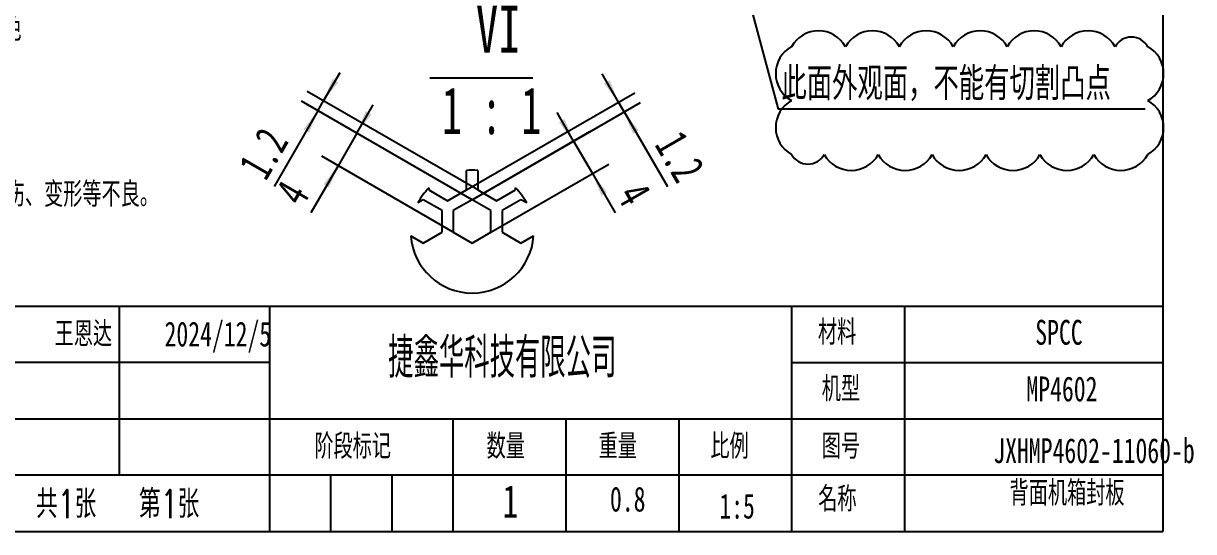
# Model space of a CAD drawing. Extents: x 10 to 515, y -34 to 231.
# Drawn here: x 170 to 294.4, y 5.5 to 59.5 of the extents above; entities that cross this region are included whole.
import ezdxf

# ---------------------------------------------------------------- set-up
doc = ezdxf.new("R2010")
doc.units = 0
doc.linetypes.add('SLD-SOLID', pattern=[0])
doc.layers.get('0').update_dxf_attribs({"linetype": 'CONTINUOUS'})
doc.layers.add('FORMAT', color=7, linetype='SLD-SOLID')
doc.layers.add('轮廓实线层', color=7, linetype='SLD-SOLID')
doc.styles.add('SLDTEXTSTYLE0', font='TXT', dxfattribs={"width": 0.7, "bigfont": 'bigfont'})
doc.styles.add('SLDTEXTSTYLE1', font='TXT', dxfattribs={"width": 0.7})
doc.styles.add('SLDTEXTSTYLE2', font='TXT', dxfattribs={"width": 0.579353, "bigfont": 'bigfont'})
doc.styles.add('SLDTEXTSTYLE27', font='TXT', dxfattribs={"width": 0.62})
doc.dimstyles.new('SLDDIMSTYLE13', dxfattribs={"dimtxt": 3.5, "dimasz": 2.5, "dimexe": 0, "dimexo": 0.0625, "dimgap": 0.875, "dimtad": 2, "dimrnd": 1e-09, "dimzin": 12, "dimtxsty": 'SLDTEXTSTYLE1', "dimsah": 1, "dimcen": 0.09, "dimazin": 3, "dimtfac": 1, "dimtmove": 0, "dimatfit": 3, "dimtolj": 1, "dimtzin": 12})
doc.dimstyles.new('SLDDIMSTYLE6', dxfattribs={"dimtxt": 0.18, "dimasz": 0.7, "dimexe": 0, "dimexo": 0.0625, "dimgap": 0, "dimtad": 0, "dimtih": 1, "dimtoh": 1, "dimdec": 0, "dimrnd": 1e-09, "dimzin": 0, "dimtxsty": 'STANDARD', "dimblk1": 'DOT', "dimblk2": 'DOT', "dimsah": 1, "dimcen": 0.09, "dimazin": 3, "dimtfac": 0.7, "dimtdec": 0, "dimtofl": 0, "dimtmove": 0, "dimatfit": 3, "dimtolj": 1, "dimtzin": 0})

# ---------------------------------------------------------------- blocks, each defined once
blk = doc.blocks.new('SW_NOTE_0_13')
at = {"layer": 'FORMAT', "color": 0, "attachment_point": 1, "style": 'SLDTEXTSTYLE0'}
for s, insert, char_height in [('技术要求：', (0, 3.41), 2.646), ('表面处理：喷漆，磨砂，黑色', (0, -0.12), 2.6458), ('1.去毛刺，锐角倒钝；', (0, -3.64), 2.6458), ('2.未注倒角C0.2；', (0, -7.17), 2.6458), ('3.带*号的尺寸为重点尺寸；', (0, -10.7), 2.6458), ('4.未注尺寸参照3D图；', (0, -14.23), 2.6458), ('5.表面防止刮花、碰伤、压伤、变形等不良。', (0, -17.76), 2.6458), ('6.所有孔位尺寸公差±0.1', (0, -21.28), 2.6458)]:
    blk.add_mtext(s, dxfattribs=dict(at, insert=insert, char_height=char_height))
blk = doc.blocks.new('SW_NOTE_0_16')
at = {"layer": 'FORMAT', "color": 0, "attachment_point": 2}
for s, insert, char_height, style in [('JXHMP4602-11060-b', (17.12, 3.41), 2.6458, 'SLDTEXTSTYLE1'), ('背面机箱封板', (14.25, -1.12), 2.646, 'SLDTEXTSTYLE0')]:
    blk.add_mtext(s, dxfattribs=dict(at, insert=insert, char_height=char_height, style=style))
blk = doc.blocks.new('SW_REVISION_CLOUD_2')
at = {"layer": 'FORMAT', "color": 0, "linetype": 'SLD-SOLID'}
for centre, radius, start, end in [((-16.07, 4.15), 3.28, 28.955, 151.045), ((-10.34, 4.15), 3.28, 28.955, 151.045), ((-4.61, 4.15), 3.28, 28.955, 151.045), ((1.13, 4.15), 3.28, 28.955, 151.045), ((6.86, 4.15), 3.28, 28.955, 151.045), ((12.59, 4.15), 3.28, 28.955, 151.045), ((17.2, 4.77), 1.99, 28.955, 151.045), ((-17.35, 2.87), 3.28, 118.955, 241.045), ((17.35, 2.87), 3.28, 298.955, 61.045), ((-17.35, -2.87), 3.28, 118.955, 241.045), ((17.35, -2.87), 3.28, 298.955, 61.045), ((-17.2, -4.77), 1.99, 208.955, 331.045), ((-12.59, -4.15), 3.28, 208.955, 331.045), ((-6.86, -4.15), 3.28, 208.955, 331.045), ((-1.13, -4.15), 3.28, 208.955, 331.045), ((4.61, -4.15), 3.28, 208.955, 331.045), ((10.34, -4.15), 3.28, 208.955, 331.045), ((16.07, -4.15), 3.28, 208.955, 331.045)]:
    blk.add_arc(centre, radius, start, end, dxfattribs=at)
blk = doc.blocks.new('SW_NOTE_0_18')
at = {"layer": 'FORMAT', "color": 0}
blk.add_line((39.05, 0), (0, 0), dxfattribs=at)
at = {"layer": 'FORMAT', "color": 0, "insert": (0.36, 4.47), "char_height": 3.5, "attachment_point": 1, "style": 'SLDTEXTSTYLE0'}
blk.add_mtext('此面外观面，不能有切割凸点', dxfattribs=at)
blk = doc.blocks.new('_DOT')
at = {"color": 0, "linetype": 'BYBLOCK'}
blk.add_line((-0.5, 0), (-1, 0), dxfattribs=at)
at = {"color": 0, "linetype": 'BYBLOCK', "const_width": 0.5}
blk.add_lwpolyline([(-0.25, 0, 1), (0.25, 0, 1)], format="xyb", close=True, dxfattribs=at)
blk = doc.blocks.new('_D_50')
at = {"layer": 'FORMAT'}
for p, q in [((205.46, 47.85), (207.21, 50.88)), ((217.72, 40.77), (203.72, 48.85)), ((205.46, 47.85), (203.46, 44.39)), ((215.72, 37.31), (201.72, 45.39)), ((203.46, 44.39), (200.56, 39.37))]:
    blk.add_line(p, q, dxfattribs=at)
for points in [[(205.46, 47.85), (207.01, 49.84), (206.4, 50.19)], [(203.46, 44.39), (201.9, 42.4), (202.51, 42.05)]]:
    blk.add_solid(points, dxfattribs=at)
at = {"layer": 'FORMAT', "insert": (196.65, 41.63), "char_height": 3.5, "attachment_point": 1, "rotation": 60, "style": 'SLDTEXTSTYLE1'}
blk.add_mtext('4', dxfattribs=at)
blk = doc.blocks.new('_D_51')
at = {"layer": 'FORMAT'}
for p, q in [((228.51, 47.01), (226.76, 50.04)), ((217.72, 40.77), (230.25, 48.01)), ((228.51, 47.01), (230.51, 43.54)), ((219.72, 37.31), (232.25, 44.54)), ((230.51, 43.54), (232.92, 39.37))]:
    blk.add_line(p, q, dxfattribs=at)
for points in [[(228.51, 47.01), (227.57, 49.35), (226.96, 49)], [(230.51, 43.54), (231.46, 41.2), (232.07, 41.55)]]:
    blk.add_solid(points, dxfattribs=at)
at = {"layer": 'FORMAT', "insert": (236.06, 42.96), "char_height": 3.5, "attachment_point": 1, "rotation": 300, "style": 'SLDTEXTSTYLE1'}
blk.add_mtext('4', dxfattribs=at)
blk = doc.blocks.new('_D_52')
at = {"layer": 'FORMAT'}
for p, q in [((233.29, 51.15), (231.54, 54.18)), ((217.12, 41.81), (235.03, 52.15)), ((217.72, 40.77), (235.63, 51.11)), ((233.89, 50.11), (233.29, 51.15)), ((233.89, 50.11), (238.49, 42.16))]:
    blk.add_line(p, q, dxfattribs=at)
for points in [[(233.29, 51.15), (232.35, 53.49), (231.74, 53.14)], [(233.89, 50.11), (234.84, 47.77), (235.45, 48.12)]]:
    blk.add_solid(points, dxfattribs=at)
at = {"layer": 'FORMAT', "insert": (240.09, 48.4), "char_height": 3.5, "attachment_point": 1, "rotation": 300, "style": 'SLDTEXTSTYLE1'}
blk.add_mtext('1.2', dxfattribs=at)
blk = doc.blocks.new('_D_53')
at = {"layer": 'FORMAT'}
for p, q in [((201.92, 51.28), (203.67, 54.31)), ((218.32, 41.81), (200.19, 52.28)), ((217.72, 40.77), (199.59, 51.24)), ((201.32, 50.24), (201.92, 51.28)), ((201.32, 50.24), (196.66, 42.16))]:
    blk.add_line(p, q, dxfattribs=at)
for points in [[(201.92, 51.28), (203.48, 53.27), (202.87, 53.62)], [(201.32, 50.24), (199.77, 48.25), (200.38, 47.9)]]:
    blk.add_solid(points, dxfattribs=at)
at = {"layer": 'FORMAT', "insert": (192.75, 44.41), "char_height": 3.5, "attachment_point": 1, "rotation": 60, "style": 'SLDTEXTSTYLE1'}
blk.add_mtext('1.2', dxfattribs=at)
blk = doc.blocks.new('SW_NOTE_0_22')
at = {"layer": 'FORMAT', "color": 0}
blk.add_line((-4.07, -1.22), (6.89, -1.22), dxfattribs=at)
at = {"layer": 'FORMAT', "color": 0, "char_height": 5, "attachment_point": 2}
for s, insert, style in [('VI', (3.2, 6.45), 'SLDTEXTSTYLE1'), ('1 : 1', (2.49, -2.22), 'SLDTEXTSTYLE27')]:
    blk.add_mtext(s, dxfattribs=dict(at, insert=insert, style=style))

msp = doc.modelspace()

# ---------------------------------------------------------------- linework, layer by layer
at = {"color": 7, "linetype": 'SLD-SOLID'}
for p, q in [((217.116151, 41.811251), (217.116151, 43.890992)), ((218.316141, 43.893718), (218.316141, 41.811251)), ((213.116142, 42.015405), (213.116142, 41.811251)), ((213.116142, 41.811251), (215.116146, 40.656553)), ((215.116146, 40.656553), (217.116151, 41.811251)), ((218.316141, 41.811251), (220.316145, 40.656553)), ((220.316145, 40.656553), (222.316149, 41.811251)), ((222.316149, 41.811251), (222.316149, 42.044633)), ((212.516147, 40.772022), (211.9526, 40.446663)), ((214.516151, 39.617324), (212.516147, 40.772022)), ((217.716146, 40.772022), (215.716142, 39.617324)), ((219.71615, 39.617324), (217.716146, 40.772022)), ((222.916144, 40.772022), (220.91614, 39.617324)), ((223.522249, 40.422091), (222.916144, 40.772022)), ((214.516151, 37.307919), (214.516151, 39.617324)), ((215.716142, 39.617324), (215.716142, 37.307919)), ((219.71615, 37.307919), (219.71615, 39.617324)), ((220.91614, 39.617324), (220.91614, 37.307919)), ((211.204353, 36.91058), (212.516147, 36.153221)), ((212.516147, 36.153221), (214.516151, 37.307919)), ((215.716142, 37.307919), (217.716146, 36.153221)), ((217.716146, 36.153221), (219.71615, 37.307919)), ((220.91614, 37.307919), (222.916144, 36.153221)), ((222.916144, 36.153221), (224.258754, 36.928372))]:
    msp.add_line(p, q, dxfattribs=at)
for centre, radius, start, end in [((217.730953, 37.376407), 6.54353, 84.86918206, 95.39122052), ((217.730943, 37.376716), 6.543227, 134.85208756, 152.01896163), ((217.731129, 37.376865), 6.542971, 27.7373681, 45.51238626), ((217.73093, 37.376732), 6.543203, 184.08534175, 356.07083626)]:
    msp.add_arc(centre, radius, start, end, dxfattribs=at)
at = {"layer": 'FORMAT'}
for p, q in [((156.185568, 29.450845), (251.685568, 29.450845)), ((180.185568, 29.450845), (180.185568, 11.450845)), ((196.185568, 29.450845), (196.185568, 5.450845)), ((251.685568, 29.450845), (251.685568, 5.450845)), ((251.685568, 29.450845), (291.185568, 29.450845)), ((263.685568, 29.450845), (263.685568, 5.450845)), ((196.185568, 23.450845), (156.185568, 23.450845)), ((251.685568, 23.450845), (291.185568, 23.450845)), ((156.185568, 17.450845), (291.185568, 17.450845)), ((215.685568, 5.450845), (215.685568, 17.450845)), ((227.685568, 17.450845), (227.685568, 5.450845)), ((239.685568, 17.450845), (239.685568, 5.450845)), ((196.185568, 11.450845), (156.185568, 11.450845)), ((291.185568, 11.450845), (196.185568, 11.450845)), ((202.685568, 5.450845), (202.685568, 11.450845)), ((209.185568, 11.450845), (209.185568, 5.450845))]:
    msp.add_line(p, q, dxfattribs=at)
at = {"layer": '轮廓实线层'}
for p in [(291.185568, 205.450845), (14.185568, 5.450845)]:
    msp.add_line(p, (291.185568, 5.450845), dxfattribs=at)

# ---------------------------------------------------------------- block references
at = {"layer": 'FORMAT'}
for name, p in [('SW_NOTE_0_13', (143.330089, 60.412821)), ('SW_NOTE_0_22', (217.295992, 54.967128)), ('SW_NOTE_0_18', (250.25188, 50.387218)), ('SW_NOTE_0_16', (266.738804, 11.982499))]:
    msp.add_blockref(name, p, dxfattribs=at)
at = {"layer": 'FORMAT', "linetype": 'SLD-SOLID'}
msp.add_blockref('SW_REVISION_CLOUD_2', (270.631729, 51.31388), dxfattribs=at)

# ---------------------------------------------------------------- texts
at = {"layer": 'FORMAT'}
for s, insert, char_height, attachment_point, style in [('王恩达', (176.376045, 27.798205), 2.6458333, 2, 'SLDTEXTSTYLE0'), ('2024/12/5', (190.67936, 27.798205), 2.6458333, 2, 'SLDTEXTSTYLE1'), ('材料', (254.500445, 27.981018), 2.6458333, 1, 'SLDTEXTSTYLE0'), ('SPCC', (280.128613, 27.981018), 2.6458333, 2, 'SLDTEXTSTYLE1'), ('捷鑫华科技有限公司', (208.787515, 26.064854), 4.2333333, 1, 'SLDTEXTSTYLE2'), ('机型', (254.905354, 21.957075), 2.6458333, 1, 'SLDTEXTSTYLE0'), ('MP4602', (280.448139, 21.957075), 2.6458333, 2, 'SLDTEXTSTYLE1'), ('阶段标记', (200.940395, 15.851646), 2.6458333, 1, 'SLDTEXTSTYLE0'), ('数量', (219.261475, 15.851646), 2.6458333, 1, 'SLDTEXTSTYLE0'), ('重量', (231.173165, 15.851646), 2.6458333, 1, 'SLDTEXTSTYLE0'), ('比例', (243.058391, 15.851646), 2.6458333, 1, 'SLDTEXTSTYLE0'), ('图号', (254.905354, 15.851646), 2.6458333, 1, 'SLDTEXTSTYLE0'), ('共1张', (171.33703, 9.897446), 3, 1, 'SLDTEXTSTYLE0'), ('第1张', (182.288617, 9.897446), 3, 1, 'SLDTEXTSTYLE0'), ('1', (220.957964, 10.419757), 3.5, 1, 'SLDTEXTSTYLE1'), ('0.8', (234.268545, 10.231595), 2.6458333, 2, 'SLDTEXTSTYLE1'), ('名称', (254.522436, 10.231595), 2.6458333, 1, 'SLDTEXTSTYLE0'), ('1:5', (245.898339, 9.483378), 2.6458333, 2, 'SLDTEXTSTYLE1')]:
    msp.add_mtext(s, dxfattribs=dict(at, insert=insert, char_height=char_height, attachment_point=attachment_point, style=style))

# ---------------------------------------------------------------- dimensions: what is measured, and where the dimension line sits
for base, p2, angle, picture, middle in [((201.923619, 51.275482), (218.316146, 41.811252), 60, '_D_53', (197.810615, 44.15155)), ((233.293316, 51.151145), (217.116146, 41.811252), 300, '_D_52', (237.334534, 44.15155)), ((203.45603, 44.386302), (215.716146, 37.30792), 60, '_D_50', (200.946063, 40.038912)), ((230.51304, 43.54151), (219.716146, 37.30792), 300, '_D_51', (232.535265, 40.038912))]:
    dim = msp.add_linear_dim(base=base, p1=(217.716146, 40.772022), p2=p2, angle=angle, dimstyle='SLDDIMSTYLE13', dxfattribs=at)
    dim.commit()
    dim.dimension.update_dxf_attribs({"geometry": picture, "text_midpoint": middle, "dimtype": 160})

# ---------------------------------------------------------------- leaders
msp.add_leader([(235.561903, 105.589542), (250.25188, 50.387218)], dimstyle='SLDDIMSTYLE6', dxfattribs=at)

doc.saveas('drawing.dxf')
